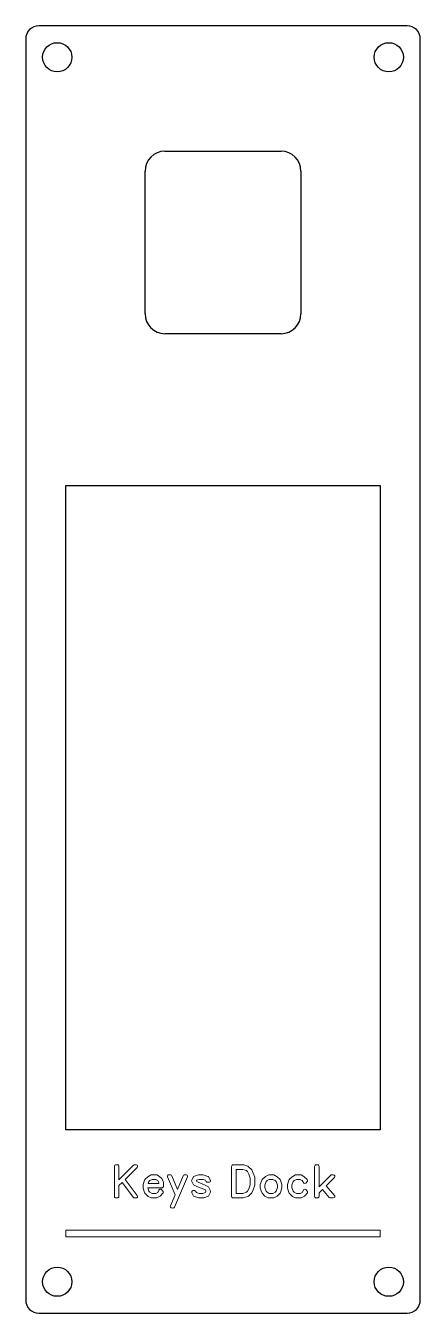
# Model space of a CAD drawing. Header units: millimetres. Extents: x 0 to 29.8, y 0 to 97.
import ezdxf

# ---------------------------------------------------------------- set-up
doc = ezdxf.new("R2010")
doc.units = ezdxf.units.MM
doc.layers.get('0').update_dxf_attribs({"lineweight": 25, "true_color": 0xffffff})

msp = doc.modelspace()

# ---------------------------------------------------------------- linework, layer by layer
for p, q in [((28.75, 97), (1, 97)), ((0, 96), (0, 1)), ((29.75, 1), (29.75, 96)), ((10.5, 87.55), (19.25, 87.55)), ((9, 75.3), (9, 86.05)), ((20.75, 86.05), (20.75, 75.3)), ((19.25, 73.8), (10.5, 73.8)), ((3.025, 62.375), (26.725, 62.375)), ((3.025, 13.825), (3.025, 62.375)), ((26.725, 62.375), (26.725, 13.825)), ((26.725, 13.825), (3.025, 13.825)), ((1, 0), (28.75, 0))]:
    msp.add_line(p, q)
at = {"lineweight": 5}
for p, q in [((3.025, 6.25), (26.725, 6.25)), ((3.025, 5.75), (3.025, 6.25)), ((26.725, 6.25), (26.725, 5.75)), ((26.725, 5.75), (3.025, 5.75))]:
    msp.add_line(p, q, dxfattribs=at)
at = {"lineweight": 5, "flags": 128}
for points in [[(6.701, 11.112), (6.726, 11.15), (6.764, 11.175), (6.81, 11.183), (6.959, 11.175), (6.997, 11.15), (7.022, 11.112), (7.03, 11.067), (7.03, 10.054), (8.13, 11.15), (8.168, 11.175), (8.21, 11.183), (8.318, 11.183), (8.364, 11.175), (8.401, 11.15), (8.426, 11.112), (8.434, 11.067), (8.426, 11.021), (8.401, 10.983), (7.501, 10.083), (8.414, 8.871), (8.43, 8.829), (8.434, 8.783), (8.418, 8.741), (8.389, 8.708), (8.347, 8.688), (8.21, 8.683), (8.16, 8.696), (8.118, 8.729), (7.272, 9.854), (7.03, 9.617), (7.03, 8.8), (7.022, 8.754), (6.989, 8.713), (6.914, 8.683), (6.81, 8.683), (6.764, 8.691), (6.726, 8.716), (6.701, 8.754), (6.693, 8.8), (6.693, 11.067)], [(15.534, 11.112), (15.559, 11.15), (15.597, 11.175), (15.643, 11.183), (16.434, 11.179), (16.755, 11.071), (16.801, 11.042), (17.038, 10.795), (17.155, 10.562), (17.263, 10.241), (17.267, 9.662), (17.155, 9.304), (17.038, 9.071), (16.801, 8.825), (16.755, 8.796), (16.397, 8.683), (15.643, 8.683), (15.597, 8.691), (15.559, 8.716), (15.534, 8.754), (15.526, 8.8), (15.526, 11.067)], [(15.863, 9.025), (16.376, 9.025), (16.655, 9.116), (16.734, 9.191), (16.826, 9.383), (16.926, 9.683), (16.926, 10.183), (16.826, 10.483), (16.734, 10.675), (16.655, 10.75), (16.376, 10.841), (15.863, 10.841)], [(21.788, 11.112), (21.813, 11.15), (21.85, 11.175), (21.896, 11.183), (22.046, 11.175), (22.084, 11.15), (22.109, 11.112), (22.117, 11.067), (22.117, 9.512), (23, 10.392), (23.038, 10.42), (23.084, 10.429), (23.188, 10.429), (23.259, 10.404), (23.296, 10.354), (23.305, 10.312), (23.296, 10.266), (23.271, 10.229), (22.646, 9.6), (23.28, 8.875), (23.3, 8.837), (23.305, 8.791), (23.296, 8.75), (23.267, 8.713), (23.188, 8.683), (22.975, 8.683), (22.925, 8.696), (22.884, 8.725), (22.371, 9.325), (22.117, 9.075), (22.117, 8.8), (22.109, 8.754), (22.084, 8.716), (22.046, 8.691), (22.001, 8.683), (21.896, 8.683), (21.85, 8.691), (21.813, 8.716), (21.788, 8.754), (21.779, 8.8), (21.779, 11.067)], [(10.368, 9.166), (10.376, 9.125), (10.368, 9.079), (10.343, 9.041), (10.126, 8.825), (9.88, 8.696), (9.831, 8.683), (9.505, 8.683), (9.456, 8.696), (9.239, 8.804), (8.993, 9.041), (8.964, 9.087), (8.855, 9.413), (8.855, 9.7), (8.964, 10.025), (8.993, 10.07), (9.205, 10.287), (9.456, 10.417), (9.505, 10.429), (9.831, 10.429), (9.88, 10.417), (10.097, 10.308), (10.26, 10.146), (10.364, 9.933), (10.376, 9.879), (10.376, 9.554), (10.368, 9.512), (10.343, 9.475), (10.305, 9.446), (10.26, 9.437), (9.201, 9.437), (9.285, 9.187), (9.36, 9.112), (9.535, 9.025), (9.801, 9.025), (9.96, 9.104), (10.047, 9.283), (10.114, 9.342), (10.201, 9.337), (10.343, 9.208)], [(10.039, 9.779), (10.039, 9.85), (9.96, 10.008), (9.801, 10.087), (9.535, 10.087), (9.36, 10), (9.285, 9.925), (9.235, 9.779)], [(10.689, 10.354), (10.714, 10.392), (10.751, 10.42), (10.901, 10.429), (10.947, 10.42), (10.984, 10.392), (11.009, 10.354), (11.443, 9.321), (11.876, 10.354), (11.901, 10.392), (11.938, 10.42), (11.984, 10.429), (12.134, 10.42), (12.172, 10.392), (12.197, 10.354), (12.205, 10.312), (12.197, 10.266), (11.226, 8), (11.201, 7.962), (11.164, 7.937), (11.118, 7.929), (10.964, 7.937), (10.905, 8), (10.893, 8.046), (10.905, 8.091), (11.268, 8.912), (10.689, 10.266), (10.68, 10.308)], [(12.522, 9.166), (12.576, 9.229), (12.617, 9.242), (12.734, 9.242), (12.813, 9.208), (12.884, 9.091), (13.08, 9.025), (13.363, 9.025), (13.559, 9.091), (13.593, 9.15), (13.593, 9.204), (13.547, 9.287), (12.909, 9.554), (12.655, 9.687), (12.522, 9.933), (12.509, 9.987), (12.522, 10.037), (12.659, 10.292), (13.022, 10.42), (13.384, 10.429), (13.743, 10.312), (13.784, 10.292), (13.918, 10.037), (13.93, 9.996), (13.926, 9.95), (13.905, 9.912), (13.859, 9.879), (13.813, 9.871), (13.664, 9.879), (13.601, 9.933), (13.559, 10.021), (13.363, 10.087), (13.08, 10.087), (12.884, 10.021), (12.868, 9.987), (12.897, 9.929), (13.001, 9.879), (13.534, 9.662), (13.788, 9.529), (13.918, 9.283), (13.93, 9.125), (13.918, 9.071), (13.784, 8.821), (13.422, 8.688), (13.022, 8.688), (12.659, 8.821), (12.522, 9.071), (12.514, 9.121)], [(18.33, 10.429), (18.664, 10.429), (18.713, 10.417), (18.959, 10.287), (19.176, 10.07), (19.205, 10.025), (19.314, 9.7), (19.318, 9.446), (19.205, 9.087), (19.176, 9.041), (18.959, 8.825), (18.713, 8.696), (18.664, 8.683), (18.338, 8.683), (18.289, 8.696), (18.038, 8.825), (17.826, 9.041), (17.797, 9.087), (17.688, 9.413), (17.688, 9.7), (17.797, 10.025), (17.826, 10.07), (18.072, 10.308)], [(18.193, 10), (18.118, 9.925), (18.022, 9.646), (18.022, 9.466), (18.118, 9.187), (18.193, 9.112), (18.368, 9.025), (18.634, 9.025), (18.809, 9.112), (18.884, 9.187), (18.976, 9.466), (18.976, 9.646), (18.884, 9.925), (18.809, 10), (18.634, 10.087), (18.368, 10.087)], [(21.251, 10.033), (21.259, 9.987), (21.251, 9.942), (21.117, 9.796), (21.038, 9.763), (20.959, 9.791), (20.842, 10.008), (20.684, 10.087), (20.417, 10.087), (20.242, 10), (20.167, 9.925), (20.071, 9.646), (20.071, 9.466), (20.167, 9.187), (20.242, 9.112), (20.417, 9.025), (20.684, 9.025), (20.842, 9.104), (20.959, 9.321), (21.038, 9.35), (21.117, 9.312), (21.251, 9.166), (21.259, 9.125), (21.251, 9.079), (21.009, 8.825), (20.763, 8.696), (20.713, 8.683), (20.388, 8.683), (20.338, 8.696), (20.121, 8.804), (19.876, 9.041), (19.846, 9.087), (19.738, 9.413), (19.738, 9.7), (19.846, 10.025), (19.876, 10.07), (20.088, 10.287), (20.338, 10.417), (20.388, 10.429), (20.713, 10.429), (20.763, 10.417), (20.98, 10.308), (21.226, 10.07)]]:
    msp.add_lwpolyline(points, close=True, dxfattribs=at)
for centre in [(2.375, 94.625), (27.375, 94.625), (2.375, 2.375), (27.375, 2.375)]:
    msp.add_circle(centre, 1.1)
for centre, radius, start, end in [((1, 96), 1, 90, 180), ((28.75, 96), 1, 0, 90), ((10.5, 86.05), 1.5, 90, 180), ((19.25, 86.05), 1.5, 0, 90), ((10.5, 75.3), 1.5, 180, 270), ((19.25, 75.3), 1.5, 270, 360), ((1, 1), 1, 180, 270), ((28.75, 1), 1, 270, 0)]:
    msp.add_arc(centre, radius, start, end)

doc.saveas('drawing.dxf')
